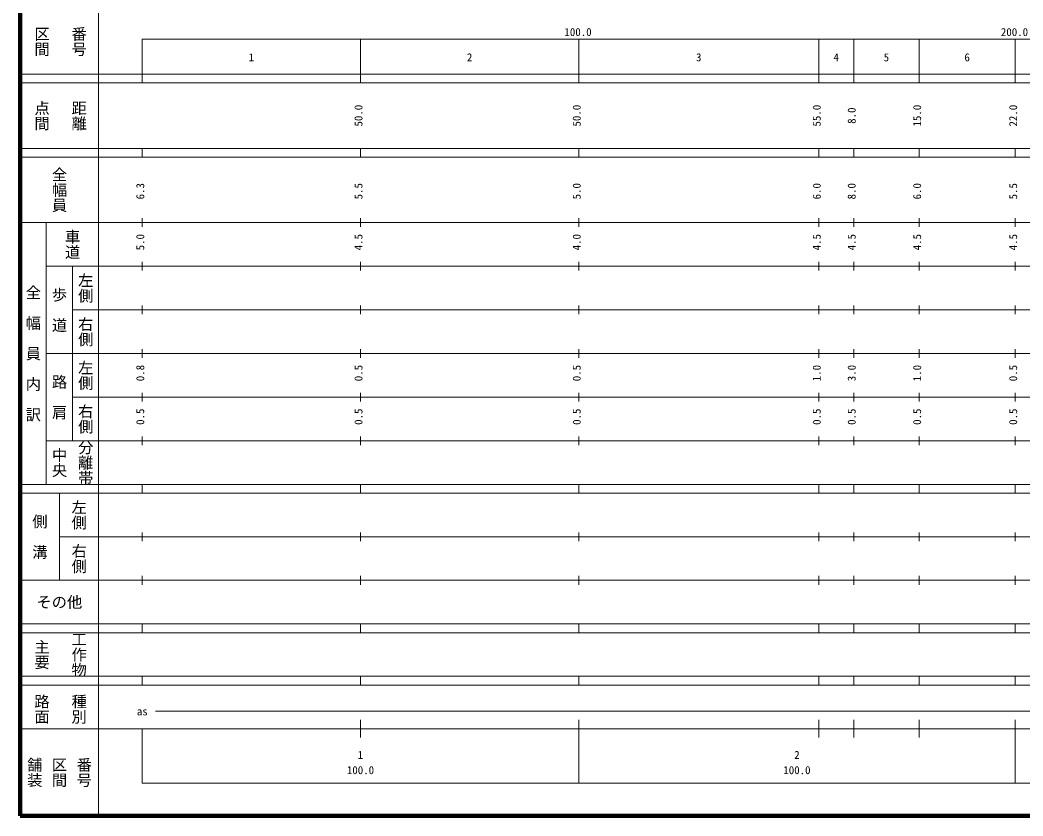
# Model space of a CAD drawing. Units: millimetres on the paper, enlarged 1000 times. Extents: x 40000 to 680000, y 20000 to 380000.
# Drawn here: x 40000 to 269782, y 20000 to 202409 of the extents above; entities that cross this region are included whole.
import ezdxf
from ezdxf.enums import TextEntityAlignment as Align

# ---------------------------------------------------------------- set-up
doc = ezdxf.new("R2010")
doc.units = ezdxf.units.MM
doc.header["$LTSCALE"] = 1000
doc.layers.add('M-TTL', color=2, linetype='Continuous', lineweight=140)
doc.layers.add('M-TTL-BAND', color=7, linetype='Continuous', lineweight=13)
doc.styles.add('@ＭＳ ゴシック', font='')
doc.styles.add('ＭＳ ゴシック', font='')
doc.styles.get('@ＭＳ ゴシック').set_extended_font_data('@MS Gothic')
doc.styles.get('ＭＳ ゴシック').set_extended_font_data('MS Gothic')

msp = doc.modelspace()

# ---------------------------------------------------------------- linework, layer by layer
at = {"layer": 'M-TTL'}
for p, q in [((40000, 380000), (40000, 20000)), ((40000, 20000), (680000, 20000))]:
    msp.add_line(p, q, dxfattribs=at)
at = {"layer": 'M-TTL-BAND'}
for p, q in [((58000, 370000), (58000, 20000)), ((68000, 198000), (579000, 198000)), ((68000, 198000), (68000, 188000)), ((118000, 188000), (118000, 198000)), ((168000, 188000), (168000, 198000)), ((223000, 188000), (223000, 198000)), ((231000, 188000), (231000, 198000)), ((246000, 188000), (246000, 198000)), ((268000, 188000), (268000, 198000)), ((40000, 190000), (579000, 190000)), ((40000, 188000), (579000, 188000)), ((40000, 173000), (579000, 173000)), ((68000, 171000), (68000, 173000)), ((118000, 171000), (118000, 173000)), ((168000, 171000), (168000, 173000)), ((223000, 171000), (223000, 173000)), ((231000, 171000), (231000, 173000)), ((246000, 171000), (246000, 173000)), ((268000, 171000), (268000, 173000)), ((40000, 171000), (579000, 171000)), ((68000, 155000), (68000, 157000)), ((118000, 155000), (118000, 157000)), ((168000, 155000), (168000, 157000)), ((223000, 155000), (223000, 157000)), ((231000, 155000), (231000, 157000)), ((246000, 155000), (246000, 157000)), ((268000, 155000), (268000, 157000)), ((40000, 156000), (579000, 156000)), ((46000, 96000), (46000, 156000)), ((46000, 146000), (579000, 146000)), ((52000, 146000), (52000, 106000)), ((68000, 145000), (68000, 147000)), ((118000, 145000), (118000, 147000)), ((168000, 145000), (168000, 147000)), ((223000, 145000), (223000, 147000)), ((231000, 145000), (231000, 147000)), ((246000, 145000), (246000, 147000)), ((268000, 145000), (268000, 147000)), ((52000, 136000), (579000, 136000)), ((68000, 135000), (68000, 137000)), ((118000, 135000), (118000, 137000)), ((168000, 135000), (168000, 137000)), ((223000, 135000), (223000, 137000)), ((231000, 135000), (231000, 137000)), ((246000, 135000), (246000, 137000)), ((268000, 135000), (268000, 137000)), ((68000, 125000), (68000, 127000)), ((118000, 125000), (118000, 127000)), ((168000, 125000), (168000, 127000)), ((223000, 125000), (223000, 127000)), ((231000, 125000), (231000, 127000)), ((246000, 125000), (246000, 127000)), ((268000, 125000), (268000, 127000)), ((46000, 126000), (579000, 126000)), ((52000, 116000), (579000, 116000)), ((68000, 115000), (68000, 117000)), ((118000, 115000), (118000, 117000)), ((168000, 115000), (168000, 117000)), ((223000, 115000), (223000, 117000)), ((231000, 115000), (231000, 117000)), ((246000, 115000), (246000, 117000)), ((268000, 115000), (268000, 117000)), ((46000, 106000), (579000, 106000)), ((68000, 105000), (68000, 107000)), ((118000, 105000), (118000, 107000)), ((168000, 105000), (168000, 107000)), ((223000, 105000), (223000, 107000)), ((231000, 105000), (231000, 107000)), ((246000, 105000), (246000, 107000)), ((268000, 105000), (268000, 107000)), ((40000, 96000), (579000, 96000)), ((68000, 94000), (68000, 96000)), ((118000, 94000), (118000, 96000)), ((168000, 94000), (168000, 96000)), ((223000, 94000), (223000, 96000)), ((231000, 94000), (231000, 96000)), ((246000, 94000), (246000, 96000)), ((268000, 94000), (268000, 96000)), ((40000, 94000), (579000, 94000)), ((49000, 94000), (49000, 74000)), ((49000, 84000), (579000, 84000)), ((68000, 83000), (68000, 85000)), ((118000, 83000), (118000, 85000)), ((168000, 83000), (168000, 85000)), ((223000, 83000), (223000, 85000)), ((231000, 83000), (231000, 85000)), ((246000, 83000), (246000, 85000)), ((268000, 83000), (268000, 85000)), ((40000, 74000), (579000, 74000)), ((68000, 73000), (68000, 75000)), ((118000, 73000), (118000, 75000)), ((168000, 73000), (168000, 75000)), ((223000, 73000), (223000, 75000)), ((231000, 73000), (231000, 75000)), ((246000, 73000), (246000, 75000)), ((268000, 73000), (268000, 75000)), ((40000, 64000), (579000, 64000)), ((68000, 62000), (68000, 64000)), ((118000, 62000), (118000, 64000)), ((168000, 62000), (168000, 64000)), ((223000, 62000), (223000, 64000)), ((231000, 62000), (231000, 64000)), ((246000, 62000), (246000, 64000)), ((268000, 62000), (268000, 64000)), ((40000, 62000), (579000, 62000)), ((40000, 52000), (579000, 52000)), ((68000, 50000), (68000, 52000)), ((118000, 50000), (118000, 52000)), ((168000, 50000), (168000, 52000)), ((223000, 50000), (223000, 52000)), ((231000, 50000), (231000, 52000)), ((246000, 50000), (246000, 52000)), ((268000, 50000), (268000, 52000)), ((40000, 50000), (579000, 50000)), ((71000, 44000), (375500, 44000)), ((118000, 38000), (118000, 42000)), ((168000, 27500), (168000, 42000)), ((223000, 38000), (223000, 42000)), ((231000, 38000), (231000, 42000)), ((246000, 38000), (246000, 42000)), ((268000, 27500), (268000, 42000)), ((40000, 40000), (579000, 40000)), ((68000, 40000), (68000, 27500)), ((68000, 27500), (579000, 27500))]:
    msp.add_line(p, q, dxfattribs=at)

# ---------------------------------------------------------------- texts
at = {"layer": 'M-TTL-BAND', "style": '@ＭＳ ゴシック'}
for s, p in [('区間', (45000, 197500)), ('番号', (53500, 197500)), ('点間', (45000, 180500)), ('距離', (53500, 180500)), ('全幅員', (49000, 163500)), ('車道', (52000, 151000)), ('左側', (55000, 141000)), ('全\u3000幅\u3000員\u3000内\u3000訳', (43000, 126000)), ('歩\u3000道', (49000, 136000)), ('右側', (55000, 131000)), ('左側', (55000, 121000)), ('路\u3000肩', (49000, 116000)), ('右側', (55000, 111000)), ('分離帯', (55000, 101000)), ('中央', (49000, 101000)), ('左側', (53500, 89000)), ('側\u3000溝', (44500, 84000)), ('右側', (53500, 79000)), ('主要', (45000, 57000)), ('工作物', (53500, 57000)), ('路面', (45000, 44500)), ('種別', (53500, 44500)), ('舗装', (43333, 30000)), ('区間', (49000, 30000)), ('番号', (54667, 30000))]:
    msp.add_text(s, height=2566, rotation=270, dxfattribs=at).set_placement(p, align=Align.MIDDLE_CENTER)
at = {"layer": 'M-TTL-BAND', "style": 'ＭＳ ゴシック'}
for s, p in [('100.0', (167844, 198195)), ('200.0', (267844, 198195)), ('1', (93000, 192405)), ('2', (143000, 192405)), ('3', (195500, 192405)), ('4', (227000, 192405)), ('5', (238500, 192405)), ('6', (257000, 192405)), ('as', (68000, 42500)), ('1', (118000, 32523)), ('2', (218000, 32523)), ('100.0', (118000, 29033)), ('100.0', (218000, 29033))]:
    msp.add_text(s, height=1833, dxfattribs=at).set_placement(p, align=Align.BOTTOM_CENTER)
for s, p in [('50.0', (119000, 180500)), ('50.0', (169000, 180500)), ('55.0', (224000, 180500)), ('8.0', (232000, 180500)), ('15.0', (247000, 180500)), ('22.0', (269000, 180500)), ('6.3', (69000, 163174)), ('5.5', (119000, 163174)), ('5.0', (169000, 163174)), ('6.0', (224000, 163174)), ('8.0', (232000, 163174)), ('6.0', (247000, 163174)), ('5.5', (269000, 163174)), ('5.0', (69000, 151500)), ('4.5', (119000, 151500)), ('4.0', (169000, 151500)), ('4.5', (224000, 151500)), ('4.5', (232000, 151500)), ('4.5', (247000, 151500)), ('4.5', (269000, 151500)), ('0.8', (69000, 121500)), ('0.5', (119000, 121500)), ('0.5', (169000, 121500)), ('1.0', (224000, 121500)), ('3.0', (232000, 121500)), ('1.0', (247000, 121500)), ('0.5', (269000, 121500)), ('0.5', (69000, 111500)), ('0.5', (119000, 111500)), ('0.5', (169000, 111500)), ('0.5', (224000, 111500)), ('0.5', (232000, 111500)), ('0.5', (247000, 111500)), ('0.5', (269000, 111500))]:
    msp.add_text(s, height=1833, rotation=90, dxfattribs=at).set_placement(p, align=Align.BOTTOM_CENTER)
msp.add_text('その他', height=2566, dxfattribs=at).set_placement((49000, 69000), align=Align.MIDDLE_CENTER)

doc.saveas('drawing.dxf')
